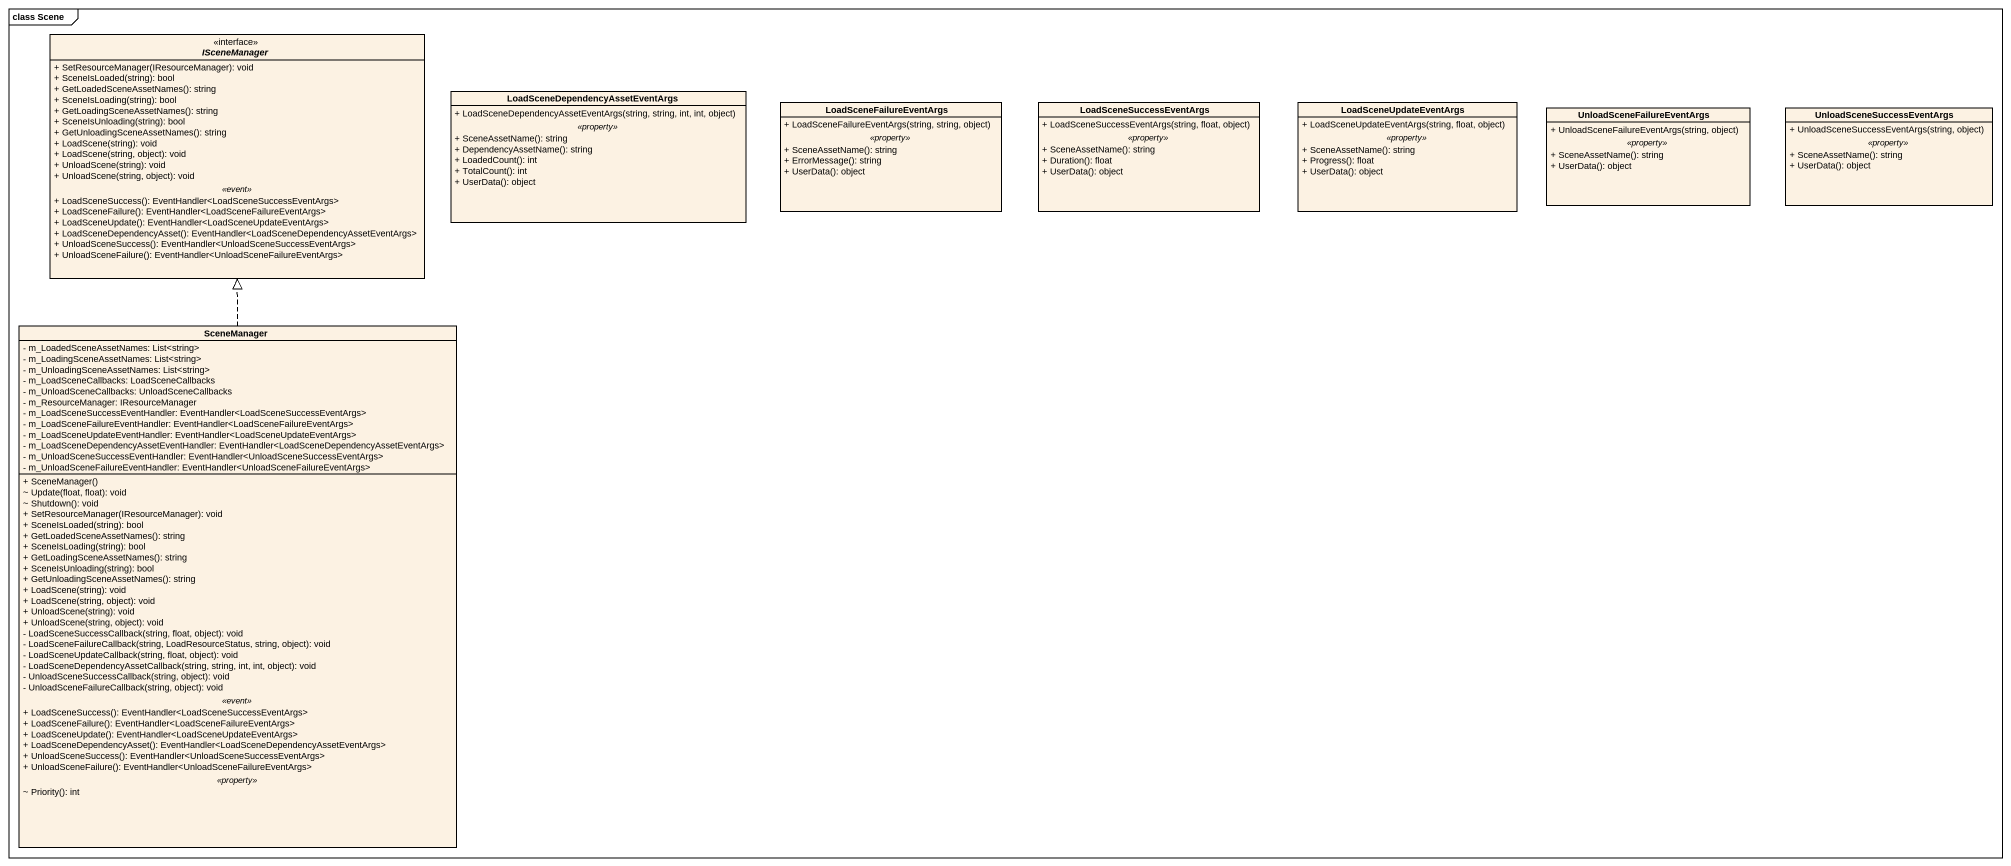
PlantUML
@startuml
mainframe class Scene
hide circle
hide empty members
skinparam classAttributeIconSize 0
interface ISceneManager {
  + SetResourceManager(IResourceManager): void
  + SceneIsLoaded(string): bool
  + GetLoadedSceneAssetNames(): string
  + SceneIsLoading(string): bool
  + GetLoadingSceneAssetNames(): string
  + SceneIsUnloading(string): bool
  + GetUnloadingSceneAssetNames(): string
  + LoadScene(string): void
  + LoadScene(string, object): void
  + UnloadScene(string): void
  + UnloadScene(string, object): void
  .. <<event>> ..
  + LoadSceneSuccess(): EventHandler<LoadSceneSuccessEventArgs>
  + LoadSceneFailure(): EventHandler<LoadSceneFailureEventArgs>
  + LoadSceneUpdate(): EventHandler<LoadSceneUpdateEventArgs>
  + LoadSceneDependencyAsset(): EventHandler<LoadSceneDependencyAssetEventArgs>
  + UnloadSceneSuccess(): EventHandler<UnloadSceneSuccessEventArgs>
  + UnloadSceneFailure(): EventHandler<UnloadSceneFailureEventArgs>
}
class "LoadSceneDependencyAssetEventArgs" as LoadSceneDependencyAssetEven {
  + LoadSceneDependencyAssetEventArgs(string, string, int, int, object)
  .. <<property>> ..
  + SceneAssetName(): string
  + DependencyAssetName(): string
  + LoadedCount(): int
  + TotalCount(): int
  + UserData(): object
}
class LoadSceneFailureEventArgs {
  + LoadSceneFailureEventArgs(string, string, object)
  .. <<property>> ..
  + SceneAssetName(): string
  + ErrorMessage(): string
  + UserData(): object
}
class LoadSceneSuccessEventArgs {
  + LoadSceneSuccessEventArgs(string, float, object)
  .. <<property>> ..
  + SceneAssetName(): string
  + Duration(): float
  + UserData(): object
}
class LoadSceneUpdateEventArgs {
  + LoadSceneUpdateEventArgs(string, float, object)
  .. <<property>> ..
  + SceneAssetName(): string
  + Progress(): float
  + UserData(): object
}
class UnloadSceneFailureEventArgs {
  + UnloadSceneFailureEventArgs(string, object)
  .. <<property>> ..
  + SceneAssetName(): string
  + UserData(): object
}
class UnloadSceneSuccessEventArgs {
  + UnloadSceneSuccessEventArgs(string, object)
  .. <<property>> ..
  + SceneAssetName(): string
  + UserData(): object
}
class SceneManager {
  - m_LoadedSceneAssetNames: List<string>
  - m_LoadingSceneAssetNames: List<string>
  - m_UnloadingSceneAssetNames: List<string>
  - m_LoadSceneCallbacks: LoadSceneCallbacks
  - m_UnloadSceneCallbacks: UnloadSceneCallbacks
  - m_ResourceManager: IResourceManager
  - m_LoadSceneSuccessEventHandler: EventHandler<LoadSceneSuccessEventArgs>
  - m_LoadSceneFailureEventHandler: EventHandler<LoadSceneFailureEventArgs>
  - m_LoadSceneUpdateEventHandler: EventHandler<LoadSceneUpdateEventArgs>
  - m_LoadSceneDependencyAssetEventHandler: EventHandler<LoadSceneDependencyAssetEventArgs>
  - m_UnloadSceneSuccessEventHandler: EventHandler<UnloadSceneSuccessEventArgs>
  - m_UnloadSceneFailureEventHandler: EventHandler<UnloadSceneFailureEventArgs>
  --
  + SceneManager()
  ~ Update(float, float): void
  ~ Shutdown(): void
  + SetResourceManager(IResourceManager): void
  + SceneIsLoaded(string): bool
  + GetLoadedSceneAssetNames(): string
  + SceneIsLoading(string): bool
  + GetLoadingSceneAssetNames(): string
  + SceneIsUnloading(string): bool
  + GetUnloadingSceneAssetNames(): string
  + LoadScene(string): void
  + LoadScene(string, object): void
  + UnloadScene(string): void
  + UnloadScene(string, object): void
  - LoadSceneSuccessCallback(string, float, object): void
  - LoadSceneFailureCallback(string, LoadResourceStatus, string, object): void
  - LoadSceneUpdateCallback(string, float, object): void
  - LoadSceneDependencyAssetCallback(string, string, int, int, object): void
  - UnloadSceneSuccessCallback(string, object): void
  - UnloadSceneFailureCallback(string, object): void
  .. <<event>> ..
  + LoadSceneSuccess(): EventHandler<LoadSceneSuccessEventArgs>
  + LoadSceneFailure(): EventHandler<LoadSceneFailureEventArgs>
  + LoadSceneUpdate(): EventHandler<LoadSceneUpdateEventArgs>
  + LoadSceneDependencyAsset(): EventHandler<LoadSceneDependencyAssetEventArgs>
  + UnloadSceneSuccess(): EventHandler<UnloadSceneSuccessEventArgs>
  + UnloadSceneFailure(): EventHandler<UnloadSceneFailureEventArgs>
  .. <<property>> ..
  ~ Priority(): int
}
SceneManager .up.|> ISceneManager
@enduml
